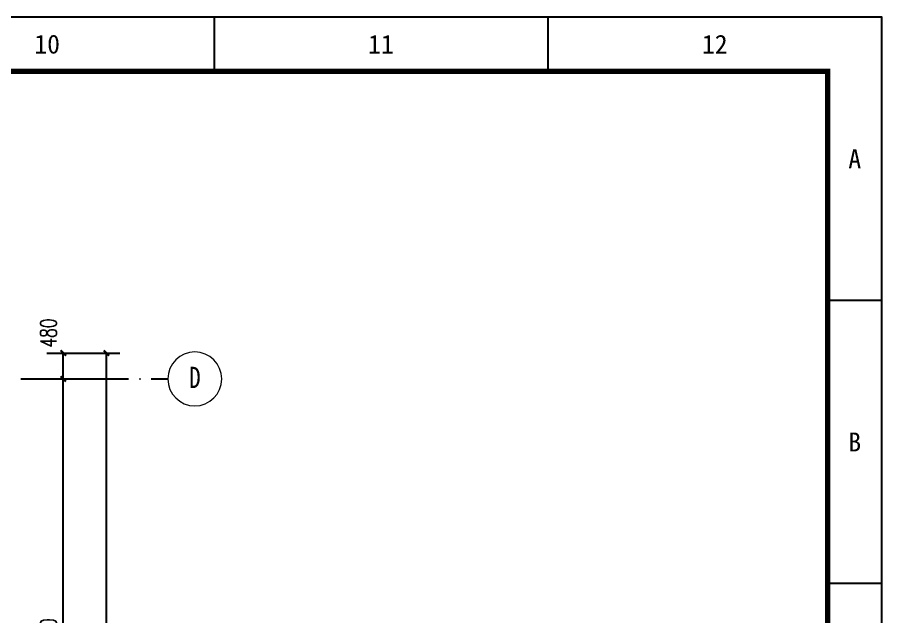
# Model space of a CAD drawing. Extents: x 3213259 to 3716512, y 332899 to 392399.
# Drawn here: x 3415817 to 3431849, y 381235 to 392349 of the extents above; entities that cross this region are included whole.
import ezdxf

# ---------------------------------------------------------------- set-up
doc = ezdxf.new("R2010")
doc.units = 0
doc.header["$LTSCALE"] = 1000
doc.header["$MEASUREMENT"] = 0
doc.linetypes.add('DOTE', pattern=[2.42, 2, -0.2, 0.02, -0.2])
for name, color, linetype in [('AXIS', 3, 'Continuous'), ('DOTE', 1, 'DOTE'), ('JQFrame_DefaultLayer', 7, 'Continuous')]:
    doc.layers.add(name, color=color, linetype=linetype)
doc.layers.add('S-GRID-IDEN', color=7, linetype='Continuous', lineweight=18)
doc.styles.add('_TCH_DIM_T3', font='SIMPLEX.shx', dxfattribs={"width": 0.705882, "bigfont": 'GBCBIG'})
doc.styles.add('JQFrame_markText', font='txt')
doc.styles.add('sepd_yb2', font='sepd_gbe.shx', dxfattribs={"width": 0.8, "bigfont": 'sepd_gbc.shx'})
doc.dimstyles.new('_TCH_ARCH&&100', dxfattribs={"dimtxt": 297.5, "dimasz": 100, "dimexe": 250, "dimexo": 300, "dimgap": 126.25, "dimtad": 1, "dimdec": 0, "dimzin": 0, "dimdsep": 46, "dimtxsty": '_TCH_DIM_T3', "dimblk": 'ARCHTICK', "dimcen": 0.09, "dimclrt": 7, "dimazin": 2, "dimtfac": 1, "dimtdec": 0, "dimtix": 1, "dimtmove": 2, "dimatfit": 3, "dimfxl": 1, "dimtolj": 1, "dimtzin": 0, "dimarcsym": 0})

# ---------------------------------------------------------------- blocks, each defined once
blk = doc.blocks.new('JQStandardFrame-{2F40822963A54541BFAD0D905C8B126F}')
at = {"layer": 'JQFrame_DefaultLayer', "color": 3}
blk.add_lwpolyline([(0, 0), (743, 0), (743, 420), (0, 420)], close=True, dxfattribs=at)
for points in [[(619.17, 420), (619.17, 410)], [(681.08, 420), (681.08, 410)], [(743, 367.5), (733, 367.5)], [(743, 315), (733, 315)]]:
    blk.add_lwpolyline(points, dxfattribs=at)
at = {"layer": 'JQFrame_DefaultLayer', "color": 3, "const_width": 1}
blk.add_lwpolyline([(25, 10), (733, 10), (733, 410), (25, 410)], close=True, dxfattribs=at)
at = {"layer": 'JQFrame_DefaultLayer', "color": 3, "char_height": 3.5, "attachment_point": 5, "style": 'JQFrame_markText'}
for s, insert in [('10', (588.21, 415)), ('11', (650.12, 415)), ('12', (712.04, 415)), ('A', (738, 393.75)), ('B', (738, 341.25))]:
    blk.add_mtext(s, dxfattribs=dict(at, insert=insert))
blk = doc.blocks.new('_ArchTick')
at = {"color": 0, "linetype": 'ByBlock', "const_width": 0.4}
blk.add_lwpolyline([(-0.5, -0.5), (0.5, 0.5)], dxfattribs=at)
blk = doc.blocks.new('*D194')
at = {"layer": 'AXIS', "color": 0, "lineweight": -2}
for p, q in [((3416476, 385644), (3416919, 385644)), ((3416669, 376044), (3416669, 385644)), ((3416476, 376044), (3416919, 376044))]:
    blk.add_line(p, q, dxfattribs=at)
at = {"layer": 'Defpoints', "color": 0}
for p in [(3416176, 385644), (3416669, 385644), (3416176, 376044)]:
    blk.add_point(p, dxfattribs=at)
at = {"layer": 'AXIS', "color": 0, "lineweight": -2, "xscale": 100, "yscale": 100, "zscale": 100}
for p, rotation in [((3416669, 385644), 89.99873646947769), ((3416669, 376044), 269.9987364694777)]:
    blk.add_blockref('_ArchTick', p, dxfattribs=dict(at, rotation=rotation))
at = {"layer": 'AXIS', "color": 7, "insert": (3416394, 380844), "char_height": 297.5, "attachment_point": 5, "rotation": 89.9987, "style": '_TCH_DIM_T3'}
blk.add_mtext('\\A1;9600', dxfattribs=at)
blk = doc.blocks.new('*D193')
at = {"layer": 'AXIS', "color": 0, "lineweight": -2}
for p, q in [((3416476, 386124), (3416919, 386124)), ((3416669, 385644), (3416669, 386124)), ((3416476, 385644), (3416919, 385644))]:
    blk.add_line(p, q, dxfattribs=at)
at = {"layer": 'Defpoints', "color": 0}
for p in [(3416176, 386124), (3416669, 386124), (3416176, 385644)]:
    blk.add_point(p, dxfattribs=at)
at = {"layer": 'AXIS', "color": 0, "lineweight": -2, "xscale": 100, "yscale": 100, "zscale": 100}
for p, rotation in [((3416669, 386124), 89.9987364694763), ((3416669, 385644), 269.9987364694762)]:
    blk.add_blockref('_ArchTick', p, dxfattribs=dict(at, rotation=rotation))
at = {"layer": 'AXIS', "color": 7, "insert": (3416394, 386494), "char_height": 297.5, "attachment_point": 5, "rotation": 89.9987, "style": '_TCH_DIM_T3'}
blk.add_mtext('\\A1;480', dxfattribs=at)
blk = doc.blocks.new('*D191')
at = {"layer": 'AXIS', "color": 0, "lineweight": -2}
for p, q in [((3416363, 386124), (3417719, 386124)), ((3417469, 363564), (3417469, 386124)), ((3416363, 363564), (3417719, 363564))]:
    blk.add_line(p, q, dxfattribs=at)
at = {"layer": 'Defpoints', "color": 0}
for p in [(3416063, 386124), (3417469, 386124), (3416063, 363564)]:
    blk.add_point(p, dxfattribs=at)
at = {"layer": 'AXIS', "color": 0, "lineweight": -2, "xscale": 100, "yscale": 100, "zscale": 100}
for p, rotation in [((3417469, 386124), 90.00000000037134), ((3417469, 363564), 270.0000000003714)]:
    blk.add_blockref('_ArchTick', p, dxfattribs=dict(at, rotation=rotation))
at = {"layer": 'AXIS', "color": 7, "insert": (3417194, 374844), "char_height": 297.5, "attachment_point": 5, "rotation": 90, "style": '_TCH_DIM_T3'}
blk.add_mtext('\\A1;22560', dxfattribs=at)
blk = doc.blocks.new('轴网 - M_轴线标头 - 圆-208176--3_200m层平面图')
at = {"layer": 'S-GRID-IDEN'}
blk.add_circle((0, 0), 5, dxfattribs=at)

msp = doc.modelspace()

# ---------------------------------------------------------------- linework, layer by layer
at = {"layer": 'DOTE', "color": 8}
msp.add_line((3362641.302, 385643.835), (3418608.815, 385643.835), dxfattribs=at)

# ---------------------------------------------------------------- block references
at = {"xscale": 100, "yscale": 100, "zscale": 100}
msp.add_blockref('JQStandardFrame-{2F40822963A54541BFAD0D905C8B126F}', (3357549.167, 350349.078), dxfattribs=at)
at = {"layer": 'S-GRID-IDEN', "xscale": -99.99999999999993, "yscale": 99.99999999999993, "zscale": 99.99999999999993, "rotation": 90.00000000000054}
msp.add_blockref('轴网 - M_轴线标头 - 圆-208176--3_200m层平面图', (3419108.815, 385643.835), dxfattribs=at)

# ---------------------------------------------------------------- texts
at = {"layer": 'S-GRID-IDEN', "lineweight": 15, "insert": (3419111.395, 385868.534), "char_height": 393.18182, "width": 347.94292, "attachment_point": 2, "line_spacing_factor": 0.887216, "style": 'sepd_yb2'}
msp.add_mtext('{\\fSimHei|b0|i0|c134|p49;D}', dxfattribs=at)

# ---------------------------------------------------------------- dimensions: what is measured, and where the dimension line sits
at = {"layer": 'AXIS', "color": 3}
dim = msp.add_linear_dim(base=(3416669.363, 386123.837), p1=(3416176.141, 385643.848), p2=(3416176.152, 386123.848), angle=89.9987365, dimstyle='_TCH_ARCH&&100', dxfattribs=at)
dim.commit()
dim.dimension.update_dxf_attribs({"geometry": '*D193', "text_midpoint": (3416394.371, 386493.826), "dimtype": 129})
for p1, p2, distance, picture, middle in [((3416063.378, 363563.829), (3416063.378, 386123.829), -1405.985, '*D191', (3417194.363, 374843.829)), ((3416175.93, 376043.86), (3416176.141, 385643.848), -493.211, '*D194', (3416394.246, 380843.849))]:
    dim = msp.add_aligned_dim(p1=p1, p2=p2, distance=distance, dimstyle='_TCH_ARCH&&100', dxfattribs=at)
    dim.commit()
    dim.dimension.update_dxf_attribs({"geometry": picture, "text_midpoint": middle})

doc.saveas('drawing.dxf')
